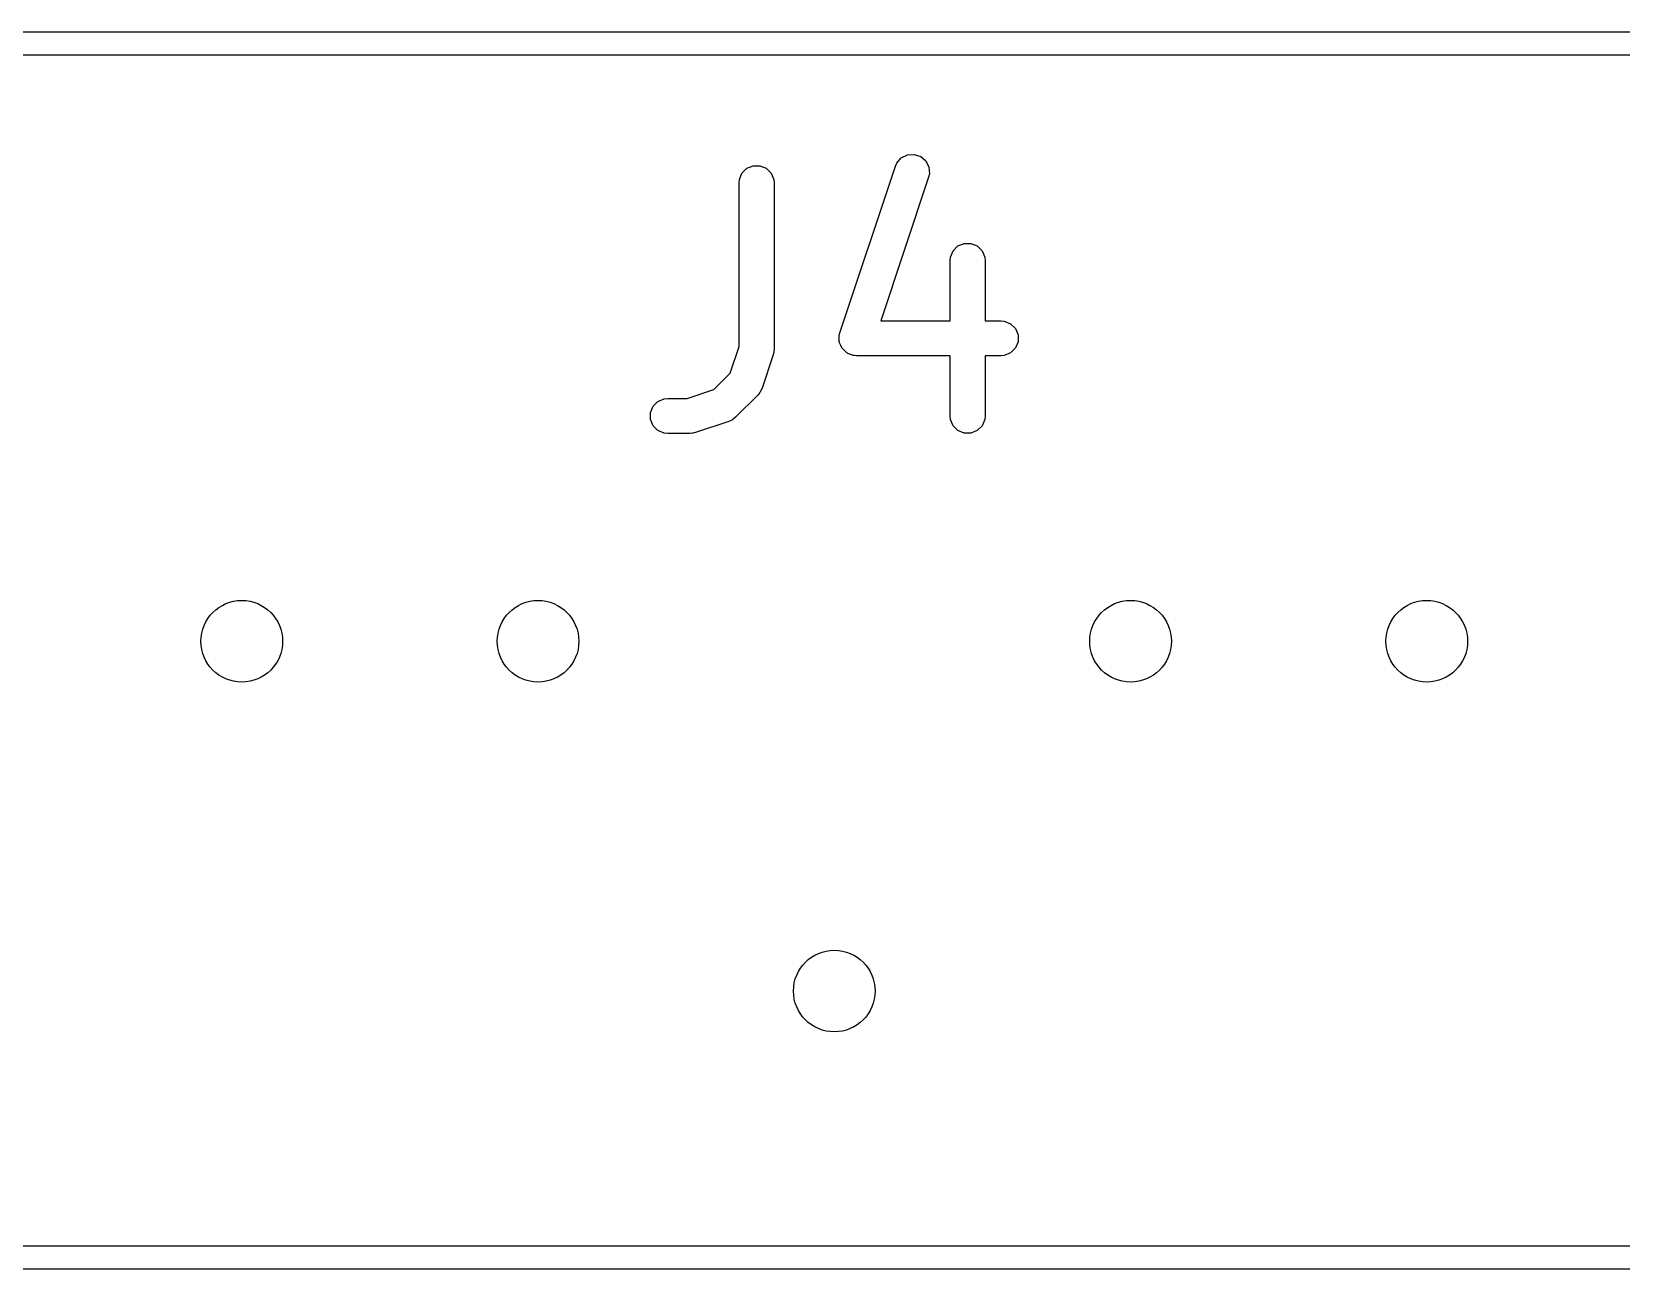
# Model space of a CAD drawing. Extents: x 2.42 to 5.08, y -5.33 to -2.65.
# Drawn here: x 2.9226 to 3.1909, y -5.267 to -5.058 of the extents above; entities that cross this region are included whole.
import ezdxf

# ---------------------------------------------------------------- set-up
doc = ezdxf.new("R2010")
doc.units = 0
doc.header["$MEASUREMENT"] = 0
doc.layers.add('BLACK', color=7, linetype='CONTINUOUS')

msp = doc.modelspace()

# ---------------------------------------------------------------- linework, layer by layer
at = {"layer": 'BLACK', "linetype": 'CONTINUOUS'}
for p, q in [((2.72807, -5.05803), (3.38807, -5.05803)), ((3.3861, -5.06197), (2.73004, -5.06197)), ((3.04331, -5.08108), (3.04437, -5.08064)), ((3.04437, -5.08064), (3.04552, -5.08064)), ((3.04552, -5.08064), (3.04659, -5.08108)), ((3.05902, -5.10885), (3.06839, -5.08073)), ((3.06839, -5.08073), (3.06863, -5.0802)), ((3.06863, -5.0802), (3.06938, -5.07933)), ((3.06938, -5.07933), (3.07041, -5.07881)), ((3.07041, -5.07881), (3.07156, -5.07873)), ((3.07156, -5.07873), (3.07266, -5.0791)), ((3.07266, -5.0791), (3.07353, -5.07985)), ((3.07353, -5.07985), (3.07404, -5.08088)), ((3.07404, -5.08088), (3.07412, -5.08203)), ((3.04199, -5.08354), (3.04205, -5.08296)), ((3.04199, -5.11118), (3.04199, -5.08354)), ((3.04205, -5.08296), (3.04249, -5.0819)), ((3.04249, -5.0819), (3.04331, -5.08108)), ((3.04659, -5.08108), (3.0474, -5.0819)), ((3.0474, -5.0819), (3.04784, -5.08296)), ((3.04784, -5.08296), (3.0479, -5.08354)), ((3.0479, -5.08354), (3.0479, -5.11166)), ((3.074, -5.0826), (3.06592, -5.10683)), ((3.07412, -5.08203), (3.074, -5.0826)), ((3.07811, -5.09502), (3.07893, -5.0942)), ((3.07893, -5.0942), (3.07999, -5.09376)), ((3.07999, -5.09376), (3.08114, -5.09376)), ((3.08114, -5.09376), (3.08221, -5.0942)), ((3.08221, -5.0942), (3.08302, -5.09502)), ((3.07762, -5.09666), (3.07767, -5.09608)), ((3.07762, -5.10683), (3.07762, -5.09666)), ((3.07767, -5.09608), (3.07811, -5.09502)), ((3.08302, -5.09502), (3.08346, -5.09608)), ((3.08346, -5.09608), (3.08352, -5.09666)), ((3.08352, -5.09666), (3.08352, -5.10683)), ((3.06592, -5.10683), (3.07762, -5.10683)), ((3.08352, -5.10683), (3.08619, -5.10683)), ((3.08619, -5.10683), (3.08677, -5.10689)), ((3.08677, -5.10689), (3.08783, -5.10733)), ((3.08783, -5.10733), (3.08865, -5.10814)), ((3.05889, -5.10941), (3.05892, -5.10927)), ((3.05892, -5.10989), (3.05889, -5.10941)), ((3.05892, -5.10921), (3.05895, -5.10913)), ((3.05892, -5.10927), (3.05892, -5.10921)), ((3.05892, -5.11036), (3.05892, -5.10989)), ((3.05896, -5.11046), (3.05892, -5.11036)), ((3.05895, -5.10913), (3.05902, -5.10885)), ((3.05897, -5.11056), (3.05896, -5.11046)), ((3.08865, -5.10814), (3.08909, -5.10921)), ((3.08909, -5.11036), (3.08865, -5.11142)), ((3.08909, -5.10921), (3.08909, -5.11036)), ((3.04049, -5.11569), (3.04199, -5.11118)), ((3.04775, -5.11259), (3.04587, -5.11822)), ((3.04781, -5.11231), (3.04775, -5.11259)), ((3.04784, -5.11223), (3.04781, -5.11231)), ((3.04785, -5.11213), (3.04784, -5.11223)), ((3.04788, -5.11203), (3.04785, -5.11213)), ((3.0479, -5.11166), (3.04787, -5.11195)), ((3.04787, -5.11195), (3.04788, -5.11203)), ((3.05918, -5.11099), (3.05897, -5.11056)), ((3.05937, -5.11142), (3.05918, -5.11099)), ((3.05944, -5.1115), (3.05937, -5.11142)), ((3.05949, -5.11159), (3.05944, -5.1115)), ((3.05985, -5.1119), (3.05949, -5.11159)), ((3.06018, -5.11224), (3.05985, -5.1119)), ((3.06028, -5.11228), (3.06018, -5.11224)), ((3.06036, -5.11235), (3.06028, -5.11228)), ((3.06081, -5.1125), (3.06036, -5.11235)), ((3.06124, -5.11268), (3.06081, -5.1125)), ((3.06139, -5.11269), (3.06124, -5.11268)), ((3.06145, -5.11271), (3.06139, -5.11269)), ((3.06153, -5.11271), (3.06145, -5.11271)), ((3.06182, -5.11274), (3.06153, -5.11271)), ((3.07762, -5.11274), (3.06182, -5.11274)), ((3.07762, -5.12291), (3.07762, -5.11274)), ((3.08619, -5.11274), (3.08352, -5.11274)), ((3.08352, -5.11274), (3.08352, -5.12291)), ((3.08677, -5.11268), (3.08619, -5.11274)), ((3.08783, -5.11224), (3.08677, -5.11268)), ((3.08865, -5.11142), (3.08783, -5.11224)), ((3.03773, -5.11845), (3.04049, -5.11569)), ((3.03322, -5.11995), (3.03773, -5.11845)), ((3.04587, -5.11822), (3.04564, -5.11874)), ((3.02749, -5.12127), (3.02831, -5.12045)), ((3.02831, -5.12045), (3.02937, -5.12001)), ((3.02937, -5.12001), (3.02995, -5.11995)), ((3.02995, -5.11995), (3.03322, -5.11995)), ((3.04516, -5.11937), (3.04141, -5.12312)), ((3.04553, -5.11892), (3.04516, -5.11937)), ((3.04557, -5.11882), (3.04553, -5.11892)), ((3.04564, -5.11874), (3.04557, -5.11882)), ((3.02705, -5.12233), (3.02749, -5.12127)), ((3.02705, -5.12348), (3.02705, -5.12233)), ((3.02749, -5.12455), (3.02705, -5.12348)), ((3.04026, -5.12383), (3.03463, -5.12571)), ((3.04079, -5.1236), (3.04026, -5.12383)), ((3.04087, -5.12353), (3.04079, -5.1236)), ((3.04096, -5.12349), (3.04087, -5.12353)), ((3.04141, -5.12312), (3.04096, -5.12349)), ((3.07767, -5.12348), (3.07762, -5.12291)), ((3.07811, -5.12455), (3.07767, -5.12348)), ((3.08346, -5.12348), (3.08302, -5.12455)), ((3.08352, -5.12291), (3.08346, -5.12348)), ((3.02831, -5.12536), (3.02749, -5.12455)), ((3.02937, -5.1258), (3.02831, -5.12536)), ((3.02995, -5.12586), (3.02937, -5.1258)), ((3.0337, -5.12586), (3.02995, -5.12586)), ((3.03399, -5.12583), (3.0337, -5.12586)), ((3.03407, -5.12584), (3.03399, -5.12583)), ((3.03417, -5.12581), (3.03407, -5.12584)), ((3.03427, -5.1258), (3.03417, -5.12581)), ((3.03435, -5.12577), (3.03427, -5.1258)), ((3.03463, -5.12571), (3.03435, -5.12577)), ((3.07893, -5.12536), (3.07811, -5.12455)), ((3.07999, -5.1258), (3.07893, -5.12536)), ((3.08114, -5.1258), (3.07999, -5.1258)), ((3.08221, -5.12536), (3.08114, -5.1258)), ((3.08302, -5.12455), (3.08221, -5.12536)), ((2.73004, -5.26303), (3.3861, -5.26303)), ((3.38807, -5.26697), (2.72807, -5.26697))]:
    msp.add_line(p, q, dxfattribs=at)
at = {"layer": 'BLACK'}
for centre in [(2.95807, -5.16094), (3.00807, -5.16094), (3.10807, -5.16094), (3.15807, -5.16094), (3.05807, -5.22)]:
    msp.add_circle(centre, 0.00689, dxfattribs=at)

doc.saveas('drawing.dxf')
